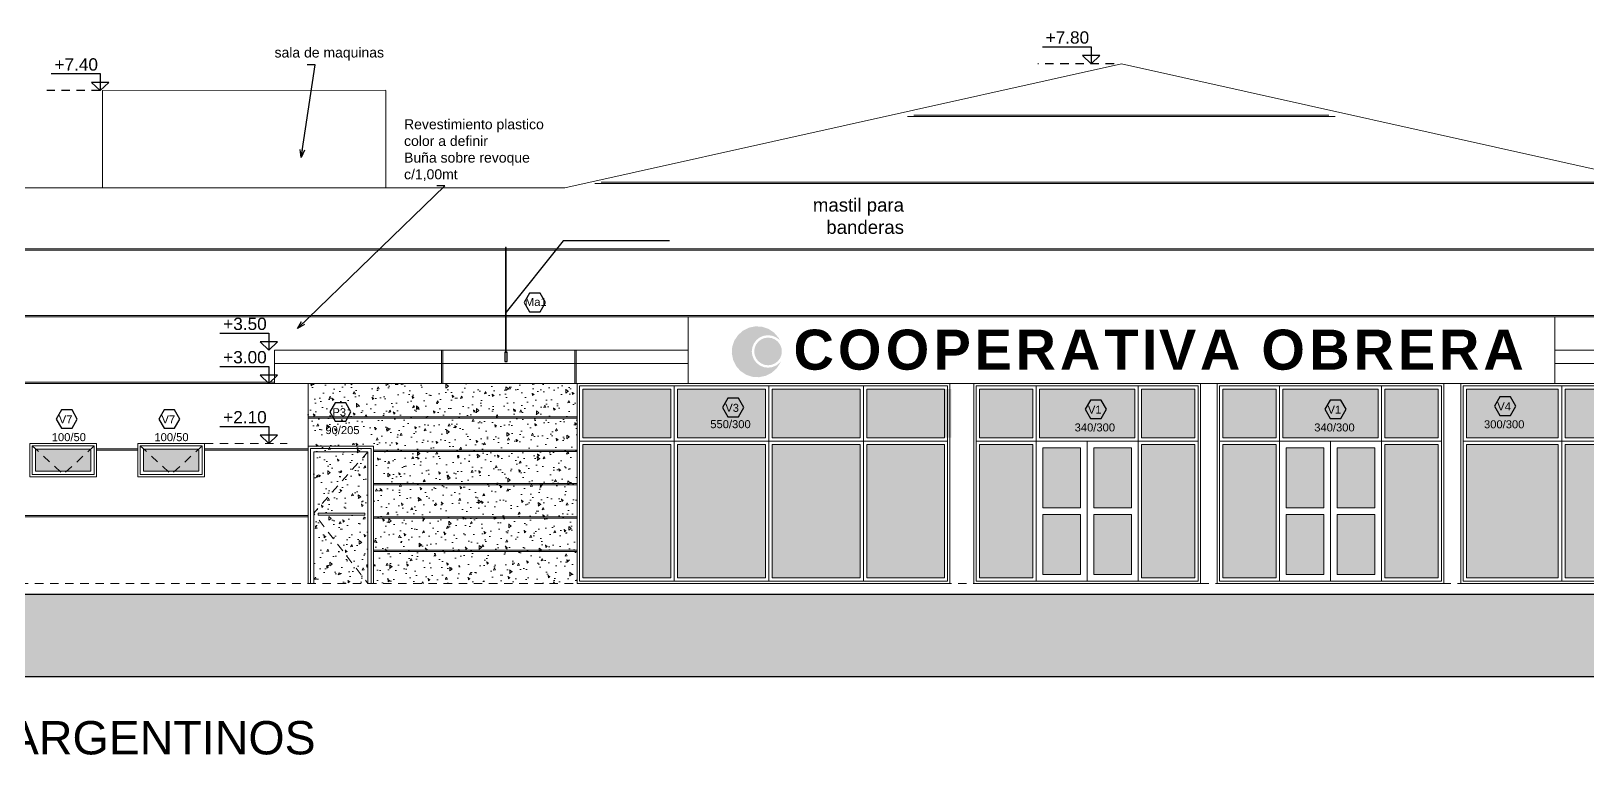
# Model space of a CAD drawing. Header units: metres. Extents: x 1166 to 1459, y -137 to 62.
# Drawn here: x 1274.93 to 1298.28, y -137.14 to -126.29 of the extents above; entities that cross this region are included whole.
import ezdxf

# ---------------------------------------------------------------- set-up
doc = ezdxf.new("R2010")
doc.units = ezdxf.units.M
doc.header["$LTSCALE"] = 0.508
doc.linetypes.add('HIDDEN', pattern=[0.375, 0.25, -0.125])
doc.layers.get('0').update_dxf_attribs({"color": 9})
for name, color, linetype in [('1-PROY', 9, 'HIDDEN'), ('2-Desig-Carp', 9, 'Continuous'), ('2-texto', 9, 'Continuous'), ('3-muros', 9, 'Continuous'), ('3-tabiques', 9, 'Continuous'), ('3-VISTA', 9, 'Continuous'), ('4-carpinterias', 9, 'Continuous'), ('8-cotas-100', 9, 'Continuous'), ('9-Hatch', 9, 'Continuous'), ('arq carpinterias', 9, 'Continuous')]:
    doc.layers.add(name, color=color, linetype=linetype)
doc.styles.add('swiss', font='swissel.ttf')
doc.dimstyles.new('dim-100', dxfattribs={"dimtxt": 0.2, "dimasz": 0.12, "dimexe": 0.05, "dimexo": 0, "dimgap": 0.05, "dimtad": 1, "dimzin": 4, "dimtxsty": 'swiss', "dimblk": 'ARCHTICK', "dimcen": 0.5, "dimdle": 0.1, "dimclrd": 256, "dimclre": 252, "dimclrt": 256, "dimadec": 0, "dimazin": 0, "dimtfac": 1, "dimtix": 1, "dimtmove": 2, "dimatfit": 3, "dimldrblk": 'OPEN30', "dimfxl": 0.05, "dimtolj": 1, "dimtzin": 0, "dimarcsym": 0})

# ---------------------------------------------------------------- blocks, each defined once
blk = doc.blocks.new('_ARCHTICK')
at = {"color": 0, "linetype": 'ByBlock', "const_width": 0.15}
blk.add_lwpolyline([(-0.5, -0.5), (0.5, 0.5)], dxfattribs=at)
blk = doc.blocks.new('_Open30')
at = {"color": 0, "linetype": 'ByBlock', "lineweight": -2}
for p, q in [((-1, 0.27), (0, 0)), ((0, 0), (-1, -0.27)), ((0, 0), (-1, 0))]:
    blk.add_line(p, q, dxfattribs=at)

msp = doc.modelspace()

# ---------------------------------------------------------------- hatches: boundary and pattern name
at = {"layer": '3-VISTA', "lineweight": 20}
for points in [[(1286.075, -130.807), (1285.992, -130.751), (1285.897, -130.72), (1285.798, -130.713), (1285.7, -130.733), (1285.611, -130.777), (1285.536, -130.843), (1285.48, -130.926), (1285.448, -131.021), (1285.442, -131.12), (1285.462, -131.218), (1285.506, -131.308), (1285.572, -131.383), (1285.655, -131.438), (1285.75, -131.47), (1285.849, -131.476), (1285.947, -131.456), (1286.037, -131.412), (1286.112, -131.346), (1286.167, -131.263), (1286.175, -131.24), (1286.158, -131.262), (1286.107, -131.301), (1286.048, -131.325), (1285.985, -131.333), (1285.922, -131.325), (1285.863, -131.301), (1285.813, -131.262), (1285.774, -131.211), (1285.75, -131.153), (1285.741, -131.089), (1285.75, -131.026), (1285.774, -130.968), (1285.813, -130.917), (1285.863, -130.878), (1285.922, -130.854), (1285.985, -130.846), (1286.048, -130.854), (1286.107, -130.878), (1286.159, -130.918), (1286.141, -130.882)], [(1286.186, -131.036), (1286.165, -130.986), (1286.132, -130.943), (1286.089, -130.91), (1286.039, -130.889), (1285.985, -130.882), (1285.932, -130.889), (1285.882, -130.91), (1285.839, -130.943), (1285.806, -130.986), (1285.785, -131.036), (1285.778, -131.089), (1285.785, -131.143), (1285.806, -131.193), (1285.839, -131.236), (1285.882, -131.269), (1285.932, -131.29), (1285.985, -131.297), (1286.039, -131.29), (1286.089, -131.269), (1286.132, -131.236), (1286.165, -131.193), (1286.186, -131.143), (1286.19, -131.108), (1286.192, -131.083)]]:
    msp.add_hatch(color=256, dxfattribs=at).paths.add_polyline_path(points)
at = {"layer": '9-Hatch', "lineweight": 0}
h = msp.add_hatch(dxfattribs=at)
h.set_pattern_fill('AR-CONC', color=256, scale=0.002, angle=45)
h.set_pattern_definition([(95, (0.09978, -22.6884), (0.2801893, 0.23510676), [0.0381, -0.4191]), (40, (0.09978, -22.6884), (-0.32003691, 0.22035346), [0.03048, -0.33528117]), (145.451445, (0.12313, -22.6688), (-0.0398476, 0.4554602), [0.03238002, -0.35618049]), (91.1842, (0.02793, -22.61655), (0.44282049, 0.32390683), [0.05715, -0.62865]), (141.635558, (0.06484, -22.58956), (-0.01417323, 0.68565353), [0.04857005, -0.53427122]), (36.18415, (0.02793, -22.61655), (-0.01417323, 0.68565353), [0.04571993, -0.50291946]), (66, (0.08182, -22.5986), (0.35903996, 0.0697903), [0.0381, -0.4191]), (11, (0.0818, -22.5986), (-0.17307985, 0.34788239), [0.03048, -0.33528]), (116.451445, (0.11174, -22.59277), (0.1859601, 0.41767269), [0.03238002, -0.35617988]), (82.5, (0.09978, -22.68839), (-0.115210938, 0.123946827), [0, -0.331216, 0, -0.34036, 0, -0.33655]), (52.5, (0.09978, -22.6884), (-0.047179455, 0.236174), [0, -0.194056, 0, -0.323596, 0, -0.12827]), (12.5, (0.01967, -22.7685), (0.199855726, 0.183652391), [0, -0.127, 0, -0.39624, 0, -0.52578]), (2.5, (-0.01625, -22.80442), (0.17352781, 0.245444786), [0, -0.1651, 0, -0.263144, 0, -0.37338])])
h.paths.add_polyline_path([(1283.123, -131.569), (1279.085, -131.569), (1279.085, -132.379), (1280.069, -132.379), (1280.069, -134.569), (1283.123, -134.569)])
h.paths.add_polyline_path([(1279.984, -132.464), (1279.17, -133.517), (1279.984, -134.569)])
h.paths.add_polyline_path([(1279.936, -133.513), (1279.936, -133.543), (1279.237, -133.543), (1279.237, -133.513)], flags=16)
h.paths.add_polyline_path([(1279.984, -132.464), (1279.17, -132.464), (1279.17, -133.517)], flags=17)
h.paths.add_polyline_path([(1279.17, -133.517), (1279.17, -134.569), (1279.984, -134.569)], flags=17)
h = msp.add_hatch(color=256, dxfattribs=at)
h.dxf.hatch_style = 1
h.set_gradient(color1=(51, 51, 51), tint=1, name='CURVED')
h.paths.add_polyline_path([(1284.528, -131.654), (1283.208, -131.654), (1283.208, -132.384), (1284.528, -132.384)])
h.paths.add_polyline_path([(1285.948, -131.654), (1284.628, -131.654), (1284.628, -132.384), (1285.948, -132.384)])
h.paths.add_polyline_path([(1287.368, -131.654), (1286.048, -131.654), (1286.048, -132.384), (1287.368, -132.384)])
h.paths.add_polyline_path([(1288.733, -131.654), (1287.468, -131.654), (1287.468, -132.384), (1288.733, -132.384)])
h = msp.add_hatch(color=256, dxfattribs=at)
h.dxf.hatch_style = 1
h.set_gradient(color1=(51, 51, 51), tint=1, name='CURVED')
h.paths.add_polyline_path([(1289.958, -131.654), (1289.158, -131.654), (1289.158, -132.384), (1289.958, -132.384)])
h.paths.add_polyline_path([(1291.488, -131.654), (1290.058, -131.654), (1290.058, -132.384), (1291.488, -132.384)])
h.paths.add_polyline_path([(1292.388, -131.654), (1291.588, -131.654), (1291.588, -132.384), (1292.388, -132.384)])
h = msp.add_hatch(color=256, dxfattribs=at)
h.dxf.hatch_style = 1
h.set_gradient(color1=(51, 51, 51), tint=1, name='CURVED')
h.paths.add_polyline_path([(1293.608, -131.654), (1292.808, -131.654), (1292.808, -132.384), (1293.608, -132.384)])
h.paths.add_polyline_path([(1295.138, -131.654), (1293.708, -131.654), (1293.708, -132.384), (1295.138, -132.384)])
h.paths.add_polyline_path([(1296.038, -131.654), (1295.238, -131.654), (1295.238, -132.384), (1296.038, -132.384)])
h = msp.add_hatch(color=256, dxfattribs=at)
h.dxf.hatch_style = 1
h.set_gradient(color1=(51, 51, 51), tint=1, name='CURVED')
h.paths.add_polyline_path([(1297.839, -131.654), (1296.461, -131.654), (1296.461, -132.384), (1297.839, -132.384)])
h.paths.add_polyline_path([(1299.317, -131.654), (1297.939, -131.654), (1297.939, -132.384), (1299.317, -132.384)])
h.paths.add_polyline_path([(1299.317, -132.484), (1297.939, -132.484), (1297.939, -134.484), (1299.317, -134.484)])
h.paths.add_polyline_path([(1297.839, -132.484), (1296.461, -132.484), (1296.461, -134.484), (1297.839, -134.484)])
h = msp.add_hatch(color=256, dxfattribs=at)
h.dxf.hatch_style = 1
h.set_gradient(color1=(51, 51, 51), tint=1, name='CURVED')
h.paths.add_polyline_path([(1275.83, -132.554), (1275.826, -132.554), (1275.469, -132.884), (1275.83, -132.884)])
h.paths.add_polyline_path([(1275.826, -132.554), (1275.004, -132.554), (1275.361, -132.884), (1275.469, -132.884)])
h.paths.add_polyline_path([(1275.004, -132.554), (1275, -132.554), (1275, -132.884), (1275.361, -132.884)])
h = msp.add_hatch(color=256, dxfattribs=at)
h.dxf.hatch_style = 1
h.set_gradient(color1=(51, 51, 51), tint=1, name='CURVED')
h.paths.add_polyline_path([(1277.45, -132.554), (1277.446, -132.554), (1277.089, -132.884), (1277.45, -132.884)])
h.paths.add_polyline_path([(1277.446, -132.554), (1276.624, -132.554), (1276.981, -132.884), (1277.089, -132.884)])
h.paths.add_polyline_path([(1276.624, -132.554), (1276.62, -132.554), (1276.62, -132.884), (1276.981, -132.884)])
h = msp.add_hatch(color=256, dxfattribs=at)
h.dxf.hatch_style = 1
h.set_gradient(color1=(51, 51, 51), tint=1, name='CURVED')
h.paths.add_polyline_path([(1284.528, -132.484), (1283.208, -132.484), (1283.208, -134.484), (1284.528, -134.484)])
h = msp.add_hatch(color=256, dxfattribs=at)
h.dxf.hatch_style = 1
h.set_gradient(color1=(51, 51, 51), tint=1, name='CURVED')
h.paths.add_polyline_path([(1285.948, -132.484), (1284.628, -132.484), (1284.628, -134.484), (1285.948, -134.484)])
h.paths.add_polyline_path([(1287.368, -132.484), (1286.048, -132.484), (1286.048, -134.484), (1287.368, -134.484)])
h.paths.add_polyline_path([(1288.633, -132.484), (1287.468, -132.484), (1287.468, -134.484), (1288.633, -134.484)])
h = msp.add_hatch(color=256, dxfattribs=at)
h.dxf.hatch_style = 1
h.set_gradient(color1=(51, 51, 51), tint=1, name='CURVED')
h.paths.add_polyline_path([(1292.388, -132.484), (1291.588, -132.484), (1291.588, -134.484), (1292.388, -134.484)])
h.paths.add_polyline_path([(1291.438, -132.534), (1290.873, -132.534), (1290.873, -133.434), (1291.438, -133.434)])
h.paths.add_polyline_path([(1291.438, -133.534), (1290.873, -133.534), (1290.873, -134.434), (1291.438, -134.434)])
h.paths.add_polyline_path([(1290.673, -133.534), (1290.108, -133.534), (1290.108, -134.434), (1290.673, -134.434)])
h.paths.add_polyline_path([(1290.673, -132.534), (1290.108, -132.534), (1290.108, -133.434), (1290.673, -133.434)])
h.paths.add_polyline_path([(1289.958, -132.484), (1289.158, -132.484), (1289.158, -134.484), (1289.958, -134.484)])
h = msp.add_hatch(color=256, dxfattribs=at)
h.dxf.hatch_style = 1
h.set_gradient(color1=(51, 51, 51), tint=1, name='CURVED')
h.paths.add_polyline_path([(1296.038, -132.484), (1295.238, -132.484), (1295.238, -134.484), (1296.038, -134.484)])
h.paths.add_polyline_path([(1295.088, -132.534), (1294.523, -132.534), (1294.523, -133.434), (1295.088, -133.434)])
h.paths.add_polyline_path([(1295.088, -133.534), (1294.523, -133.534), (1294.523, -134.434), (1295.088, -134.434)])
h.paths.add_polyline_path([(1294.323, -133.534), (1293.758, -133.534), (1293.758, -134.434), (1294.323, -134.434)])
h.paths.add_polyline_path([(1294.323, -132.534), (1293.758, -132.534), (1293.758, -133.434), (1294.323, -133.434)])
h.paths.add_polyline_path([(1293.608, -132.484), (1292.808, -132.484), (1292.808, -134.484), (1293.608, -134.484)])
at = {"layer": '9-Hatch'}
h = msp.add_hatch(color=256, dxfattribs=at)
h.dxf.hatch_style = 1
h.paths.add_polyline_path([(1323.191, -135.971), (1323.191, -134.729), (1257.553, -134.729), (1257.553, -135.971)])

# ---------------------------------------------------------------- linework, layer by layer
at = {"layer": '1-PROY', "lineweight": 0}
for p, q in [((1277.535, -132.469), (1278.771, -132.469)), ((1264.774, -134.569), (1307.273, -134.569))]:
    msp.add_line(p, q, dxfattribs=at)
at = {"layer": '2-texto', "linetype": 'HIDDEN'}
for p, q in [((1291.176, -126.776), (1290.034, -126.776)), ((1275.967, -127.179), (1275.167, -127.179))]:
    msp.add_line(p, q, dxfattribs=at)
at = {"layer": '2-texto'}
for p, q in [((1290.964, -126.653), (1290.704, -126.653)), ((1276.097, -127.056), (1275.837, -127.056)), ((1278.629, -130.946), (1278.368, -130.946)), ((1278.629, -131.446), (1278.368, -131.446)), ((1278.629, -132.346), (1278.368, -132.346))]:
    msp.add_line(p, q, dxfattribs=at)
for points in [[(1290.1, -126.521), (1290.834, -126.521), (1290.834, -126.776)], [(1290.834, -126.776), (1290.704, -126.653)], [(1290.834, -126.776), (1290.964, -126.653)], [(1275.233, -126.924), (1275.967, -126.924), (1275.967, -127.179)], [(1275.967, -127.179), (1275.837, -127.056)], [(1275.967, -127.179), (1276.097, -127.056)], [(1284.505, -129.433), (1282.913, -129.433), (1282.055, -130.503)], [(1277.765, -130.814), (1278.498, -130.814), (1278.498, -131.069)], [(1278.498, -131.069), (1278.368, -130.946)], [(1278.498, -131.069), (1278.629, -130.946)], [(1277.765, -131.314), (1278.498, -131.314), (1278.498, -131.569)], [(1278.498, -131.569), (1278.368, -131.446)], [(1278.498, -131.569), (1278.629, -131.446)], [(1277.765, -132.214), (1278.498, -132.214), (1278.498, -132.469)], [(1278.498, -132.469), (1278.368, -132.346)], [(1278.498, -132.469), (1278.629, -132.346)]]:
    msp.add_lwpolyline(points, dxfattribs=at)
at = {"layer": '3-muros', "lineweight": 0}
for p, q in [((1291.285, -126.776), (1282.937, -128.638)), ((1291.285, -126.776), (1302.273, -129.228)), ((1265.799, -128.638), (1282.937, -128.638)), ((1284.785, -130.569), (1284.785, -131.569)), ((1297.785, -130.569), (1297.785, -131.569)), ((1283.123, -132.569), (1280.069, -132.569)), ((1283.123, -132.589), (1280.069, -132.589)), ((1283.123, -133.069), (1280.069, -133.069)), ((1283.123, -133.089), (1280.069, -133.089)), ((1283.123, -133.569), (1280.069, -133.569)), ((1283.123, -133.589), (1280.069, -133.589)), ((1283.123, -134.069), (1280.069, -134.069)), ((1283.123, -134.089), (1280.069, -134.089)), ((1283.158, -134.534), (1284.578, -134.534))]:
    msp.add_line(p, q, dxfattribs=at)
at = {"layer": '3-muros', "lineweight": 0, "flags": 128}
for points in [[(1279.085, -132.069), (1279.085, -132.069), (1283.123, -132.069)], [(1279.085, -132.089), (1283.123, -132.089)]]:
    msp.add_lwpolyline(points, dxfattribs=at)
at = {"layer": '3-tabiques', "linetype": 'Continuous', "lineweight": 0}
for p, q in [((1276.003, -127.179), (1280.251, -127.174)), ((1276.003, -128.638), (1276.003, -127.179)), ((1280.253, -128.638), (1280.251, -127.179))]:
    msp.add_line(p, q, dxfattribs=at)
at = {"layer": '3-VISTA', "lineweight": 0}
for p, q in [((1284.785, -130.569), (1297.785, -130.569)), ((1278.585, -131.569), (1278.585, -131.069)), ((1278.585, -131.069), (1284.785, -131.069)), ((1297.785, -131.069), (1307.273, -131.069)), ((1278.585, -131.269), (1284.785, -131.269)), ((1297.785, -131.269), (1309.273, -131.269)), ((1278.585, -131.569), (1284.785, -131.569)), ((1283.123, -131.569), (1279.085, -131.569)), ((1309.273, -131.569), (1283.123, -131.569)), ((1297.785, -131.569), (1307.273, -131.569))]:
    msp.add_line(p, q, dxfattribs=at)
at = {"layer": '4-carpinterias', "lineweight": 0}
for p, q in [((1284.578, -134.534), (1284.578, -131.604)), ((1285.998, -134.534), (1285.998, -131.604)), ((1287.418, -134.534), (1287.418, -131.604)), ((1290.008, -132.434), (1290.008, -131.604)), ((1291.538, -132.434), (1291.538, -131.604)), ((1293.658, -132.434), (1293.658, -131.604)), ((1295.188, -132.434), (1295.188, -131.604)), ((1297.889, -131.604), (1297.889, -134.534)), ((1283.158, -132.434), (1288.679, -132.434)), ((1296.411, -134.534), (1296.411, -132.434)), ((1296.411, -132.434), (1299.367, -132.434))]:
    msp.add_line(p, q, dxfattribs=at)
at = {"layer": '4-carpinterias'}
for points in [[(1282.045, -131.102), (1282.055, -131.102), (1282.055, -129.533), (1282.045, -129.533)], [(1282.037, -131.241), (1282.07, -131.241), (1282.07, -131.102), (1282.037, -131.102)]]:
    msp.add_lwpolyline(points, close=True, dxfattribs=at)
at = {"layer": '4-carpinterias', "lineweight": 0}
for points in [[(1283.123, -131.569), (1288.714, -131.569), (1288.714, -134.569), (1283.123, -134.569)], [(1283.158, -131.604), (1288.679, -131.604), (1288.679, -134.534), (1283.158, -134.534)], [(1283.208, -131.654), (1284.528, -131.654), (1284.528, -132.384), (1283.208, -132.384)], [(1283.208, -131.654), (1284.528, -131.654), (1284.528, -132.384), (1283.208, -132.384)], [(1284.628, -131.654), (1285.948, -131.654), (1285.948, -132.384), (1284.628, -132.384)], [(1286.048, -131.654), (1287.368, -131.654), (1287.368, -132.384), (1286.048, -132.384)], [(1287.468, -131.654), (1288.633, -131.654), (1288.633, -132.384), (1287.468, -132.384)], [(1289.073, -131.569), (1292.473, -131.569), (1292.473, -134.569), (1289.073, -134.569)], [(1289.108, -131.604), (1292.438, -131.604), (1292.438, -134.534), (1289.108, -134.534)], [(1289.158, -131.654), (1289.958, -131.654), (1289.958, -132.384), (1289.158, -132.384)], [(1290.058, -131.654), (1291.488, -131.654), (1291.488, -132.384), (1290.058, -132.384)], [(1291.588, -131.654), (1292.388, -131.654), (1292.388, -132.384), (1291.588, -132.384)], [(1292.723, -131.569), (1296.123, -131.569), (1296.123, -134.569), (1292.723, -134.569)], [(1292.758, -131.604), (1296.088, -131.604), (1296.088, -134.534), (1292.758, -134.534)], [(1292.808, -131.654), (1293.608, -131.654), (1293.608, -132.384), (1292.808, -132.384)], [(1293.708, -131.654), (1295.138, -131.654), (1295.138, -132.384), (1293.708, -132.384)], [(1295.238, -131.654), (1296.038, -131.654), (1296.038, -132.384), (1295.238, -132.384)], [(1296.376, -131.569), (1299.402, -131.569), (1299.402, -134.569), (1296.376, -134.569)], [(1296.411, -131.604), (1299.367, -131.604), (1299.367, -134.534), (1296.411, -134.534)], [(1296.461, -132.384), (1297.839, -132.384), (1297.839, -131.654), (1296.461, -131.654)], [(1297.939, -132.384), (1299.317, -132.384), (1299.317, -131.654), (1297.939, -131.654)], [(1283.208, -132.484), (1284.528, -132.484), (1284.528, -134.484), (1283.208, -134.484)], [(1283.208, -132.484), (1284.528, -132.484), (1284.528, -134.484), (1283.208, -134.484)], [(1284.628, -132.484), (1285.948, -132.484), (1285.948, -134.484), (1284.628, -134.484)], [(1286.048, -132.484), (1287.368, -132.484), (1287.368, -134.484), (1286.048, -134.484)], [(1287.468, -132.484), (1288.633, -132.484), (1288.633, -134.484), (1287.468, -134.484)], [(1289.158, -132.484), (1289.958, -132.484), (1289.958, -134.484), (1289.158, -134.484)], [(1291.588, -132.484), (1292.388, -132.484), (1292.388, -134.484), (1291.588, -134.484)], [(1292.808, -132.484), (1293.608, -132.484), (1293.608, -134.484), (1292.808, -134.484)], [(1295.238, -132.484), (1296.038, -132.484), (1296.038, -134.484), (1295.238, -134.484)], [(1296.461, -132.484), (1297.839, -132.484), (1297.839, -134.484), (1296.461, -134.484)], [(1297.939, -132.484), (1299.317, -132.484), (1299.317, -134.484), (1297.939, -134.484)]]:
    msp.add_lwpolyline(points, close=True, dxfattribs=at)
at = {"layer": '4-carpinterias', "lineweight": 0, "flags": 128}
for points in [[(1274.915, -132.469), (1275.915, -132.469), (1275.915, -132.969), (1274.915, -132.969), (1274.915, -132.469)], [(1276.535, -132.469), (1277.535, -132.469), (1277.535, -132.969), (1276.535, -132.969), (1276.535, -132.469)], [(1280.069, -134.569), (1280.069, -132.509), (1280.069, -132.509), (1279.085, -132.509), (1279.085, -134.569)], [(1280.034, -134.569), (1280.034, -132.544), (1279.12, -132.544), (1279.12, -134.569)], [(1279.984, -134.569), (1279.984, -132.594), (1279.17, -132.594), (1279.17, -134.569)]]:
    msp.add_lwpolyline(points, dxfattribs=at)
for points in [[(1274.95, -132.504), (1275.88, -132.504), (1275.88, -132.934), (1274.95, -132.934)], [(1275, -132.554), (1275.83, -132.554), (1275.83, -132.884), (1275, -132.884)], [(1276.57, -132.504), (1277.5, -132.504), (1277.5, -132.934), (1276.57, -132.934)], [(1276.62, -132.554), (1277.45, -132.554), (1277.45, -132.884), (1276.62, -132.884)], [(1279.936, -133.513), (1279.237, -133.513), (1279.237, -133.543), (1279.936, -133.543)]]:
    msp.add_lwpolyline(points, close=True, dxfattribs=at)
at = {"layer": '4-carpinterias', "linetype": 'HIDDEN', "lineweight": 0, "flags": 128}
for points in [[(1274.95, -132.504), (1275.415, -132.934), (1275.88, -132.504)], [(1276.57, -132.504), (1277.035, -132.934), (1277.5, -132.504)], [(1279.984, -132.594), (1279.17, -133.517), (1279.984, -134.569)]]:
    msp.add_lwpolyline(points, dxfattribs=at)
at = {"layer": '4-carpinterias', "lineweight": 0}
for points in [[(1289.108, -132.434), (1292.438, -132.434)], [(1289.108, -132.434), (1290.008, -132.434), (1290.008, -134.534)], [(1290.108, -133.434), (1290.108, -132.534), (1290.673, -132.534), (1290.673, -133.434)], [(1290.773, -132.434), (1290.773, -134.534)], [(1290.873, -133.434), (1290.873, -132.534), (1291.438, -132.534), (1291.438, -133.434)], [(1291.538, -132.434), (1291.538, -132.434), (1291.538, -134.534)], [(1292.758, -132.434), (1296.088, -132.434)], [(1292.758, -132.434), (1293.658, -132.434), (1293.658, -134.534)], [(1293.758, -133.434), (1293.758, -132.534), (1294.323, -132.534), (1294.323, -133.434)], [(1294.423, -132.434), (1294.423, -134.534)], [(1294.523, -133.434), (1294.523, -132.534), (1295.088, -132.534), (1295.088, -133.434)], [(1295.188, -132.434), (1295.188, -132.434), (1295.188, -134.534)], [(1290.108, -133.434), (1290.673, -133.434)], [(1290.108, -133.534), (1290.673, -133.534)], [(1290.673, -133.534), (1290.673, -134.434), (1290.108, -134.434), (1290.108, -133.534)], [(1290.873, -133.434), (1291.438, -133.434)], [(1290.873, -133.534), (1291.438, -133.534)], [(1291.438, -133.534), (1291.438, -134.434), (1290.873, -134.434), (1290.873, -133.534)], [(1293.758, -133.434), (1294.323, -133.434)], [(1294.323, -133.534), (1294.323, -134.434), (1293.758, -134.434), (1293.758, -133.534)], [(1293.758, -133.534), (1294.323, -133.534)], [(1294.523, -133.434), (1295.088, -133.434)], [(1295.088, -133.534), (1295.088, -134.434), (1294.523, -134.434), (1294.523, -133.534)], [(1294.523, -133.534), (1295.088, -133.534)]]:
    msp.add_lwpolyline(points, dxfattribs=at)
at = {"layer": '9-Hatch', "lineweight": 0}
for p, q in [((1281.085, -131.569), (1281.085, -131.069)), ((1281.105, -131.569), (1281.105, -131.069)), ((1283.085, -131.569), (1283.085, -131.069)), ((1283.105, -131.569), (1283.105, -131.069)), ((1279.085, -131.569), (1279.085, -132.509))]:
    msp.add_line(p, q, dxfattribs=at)
at = {"layer": '9-Hatch', "lineweight": 0, "flags": 128}
for points in [[(1294.49, -127.569), (1288.079, -127.569)], [(1294.396, -127.549), (1288.173, -127.549)], [(1299.181, -128.569), (1283.388, -128.569)], [(1299.087, -128.549), (1283.482, -128.549)], [(1302.273, -129.549), (1265.799, -129.549)], [(1302.273, -129.569), (1265.799, -129.569)], [(1302.273, -130.549), (1265.799, -130.549)], [(1302.273, -130.569), (1265.799, -130.569)], [(1278.585, -131.549), (1265.799, -131.549)], [(1278.585, -131.569), (1265.799, -131.569)], [(1276.535, -132.549), (1275.915, -132.549)], [(1276.535, -132.569), (1275.915, -132.569)], [(1279.085, -132.549), (1277.535, -132.549)], [(1279.085, -132.569), (1277.535, -132.569)], [(1279.085, -133.549), (1267.158, -133.549)], [(1279.085, -133.569), (1267.158, -133.569)]]:
    msp.add_lwpolyline(points, dxfattribs=at)
at = {"layer": '9-Hatch'}
msp.add_lwpolyline([(1257.553, -134.729), (1323.191, -134.729), (1323.191, -135.971), (1257.553, -135.971)], close=True, dxfattribs=at)
at = {"layer": 'arq carpinterias'}
for points in [[(1282.647, -130.356), (1282.567, -130.218), (1282.408, -130.218), (1282.328, -130.356), (1282.408, -130.494), (1282.567, -130.494)], [(1279.729, -131.996), (1279.65, -131.858), (1279.49, -131.858), (1279.411, -131.996), (1279.49, -132.134), (1279.65, -132.134)], [(1285.622, -131.93), (1285.542, -131.792), (1285.383, -131.792), (1285.303, -131.93), (1285.383, -132.068), (1285.542, -132.068)], [(1291.061, -131.957), (1290.982, -131.819), (1290.822, -131.819), (1290.743, -131.957), (1290.822, -132.095), (1290.982, -132.095)], [(1294.656, -131.957), (1294.576, -131.819), (1294.416, -131.819), (1294.337, -131.957), (1294.416, -132.095), (1294.576, -132.095)], [(1297.201, -131.91), (1297.121, -131.772), (1296.962, -131.772), (1296.882, -131.91), (1296.962, -132.048), (1297.121, -132.048)], [(1275.625, -132.103), (1275.546, -131.965), (1275.386, -131.965), (1275.307, -132.103), (1275.386, -132.241), (1275.546, -132.241)], [(1277.165, -132.103), (1277.085, -131.965), (1276.926, -131.965), (1276.846, -132.103), (1276.926, -132.241), (1277.085, -132.241)]]:
    msp.add_lwpolyline(points, close=True, dxfattribs=at)

# ---------------------------------------------------------------- texts
at = {"layer": '2-Desig-Carp', "char_height": 0.12, "width": 5.11385, "attachment_point": 3, "style": 'swiss'}
for s, insert in [('Ma1', (1282.665, -130.287)), ('V3', (1285.549, -131.875)), ('V1', (1290.988, -131.902)), ('V1', (1294.582, -131.902)), ('V4', (1297.128, -131.855)), ('V7', (1275.552, -132.048)), ('V7', (1277.092, -132.048)), ('P3', (1279.656, -131.941)), ('\\pi-0.36,l0.48,t0.48;{\\fArial|b0|i0|c0|p34; 550/300}', (1285.725, -132.12)), ('\\pi-0.36,l0.48,t0.48;{\\fArial|b0|i0|c0|p34;300/300}', (1297.33, -132.122)), ('\\pi-0.36,l0.48,t0.48;{\\fArial|b0|i0|c0|p34;100/50}', (1275.754, -132.315)), ('\\pi-0.36,l0.48,t0.48;{\\fArial|b0|i0|c0|p34;100/50}', (1277.294, -132.315)), ('\\pi-0.36,l0.48,t0.48;{\\fArial|b0|i0|c0|p34;90/205}', (1279.858, -132.209)), ('\\pi-0.36,l0.48,t0.48;{\\fArial|b0|i0|c0|p34;340/300}', (1291.19, -132.169)), ('\\pi-0.36,l0.48,t0.48;{\\fArial|b0|i0|c0|p34;340/300}', (1294.784, -132.169))]:
    msp.add_mtext(s, dxfattribs=dict(at, insert=insert))
at = {"layer": '2-texto', "style": 'swiss'}
for s, p in [('+7.80', (1290.149, -126.474)), ('+7.40', (1275.282, -126.878)), ('+3.50', (1277.813, -130.768)), ('+3.00', (1277.813, -131.268)), ('+2.10', (1277.813, -132.168))]:
    msp.add_text(s, height=0.1847, dxfattribs=at).set_placement(p)
for s, insert, char_height, width, attachment_point in [('\\A1;sala de maquinas', (1278.583, -126.727), 0.15, 2.41056, 7), ('\\A1;Revestimiento plastico color a definir\\PBuña sobre revoque c/1,00mt', (1280.526, -128.536), 0.15, 2.41056, 7), ('mastil para \\Pbanderas', (1288.024, -128.793), 0.2, 5.11385, 3)]:
    msp.add_mtext(s, dxfattribs=dict(at, insert=insert, char_height=char_height, width=width, attachment_point=attachment_point))
at = {"layer": '2-texto', "attachment_point": 1, "style": 'swiss'}
for s, width, gutter_width, insert, char_height in [('{\\fArial|b1|i0|c0|p34;\\T1.1;COOPERATIVA OBRERA}', 18.88014, 12.5, (1286.368, -130.763), 0.6), ('{\\fArial|b0|i0|c0|p34;VISTA  CALLE  PERIODISTAS ARGENTINOS}', 15.84094, 1, (1264.685, -136.632), 0.5)]:
    msp.add_mtext_dynamic_manual_height_columns(s, width=width, gutter_width=gutter_width, heights=[0], dxfattribs=dict(at, insert=insert, char_height=char_height))

# ---------------------------------------------------------------- leaders
at = {"layer": '8-cotas-100', "annotation_type": 0, "has_hookline": 1, "hookline_direction": 0, "horizontal_direction": (-1, 0, 0)}
for points in [[(1278.983, -128.183), (1279.192, -126.794), (1279.072, -126.794)], [(1278.925, -130.746), (1281.135, -128.604), (1281.015, -128.604)]]:
    msp.add_leader(points, dimstyle='dim-100', override={"dimgap": 0.05, "dimtad": 0, "dimarcsym": 1}, dxfattribs=at)

doc.saveas('drawing.dxf')
